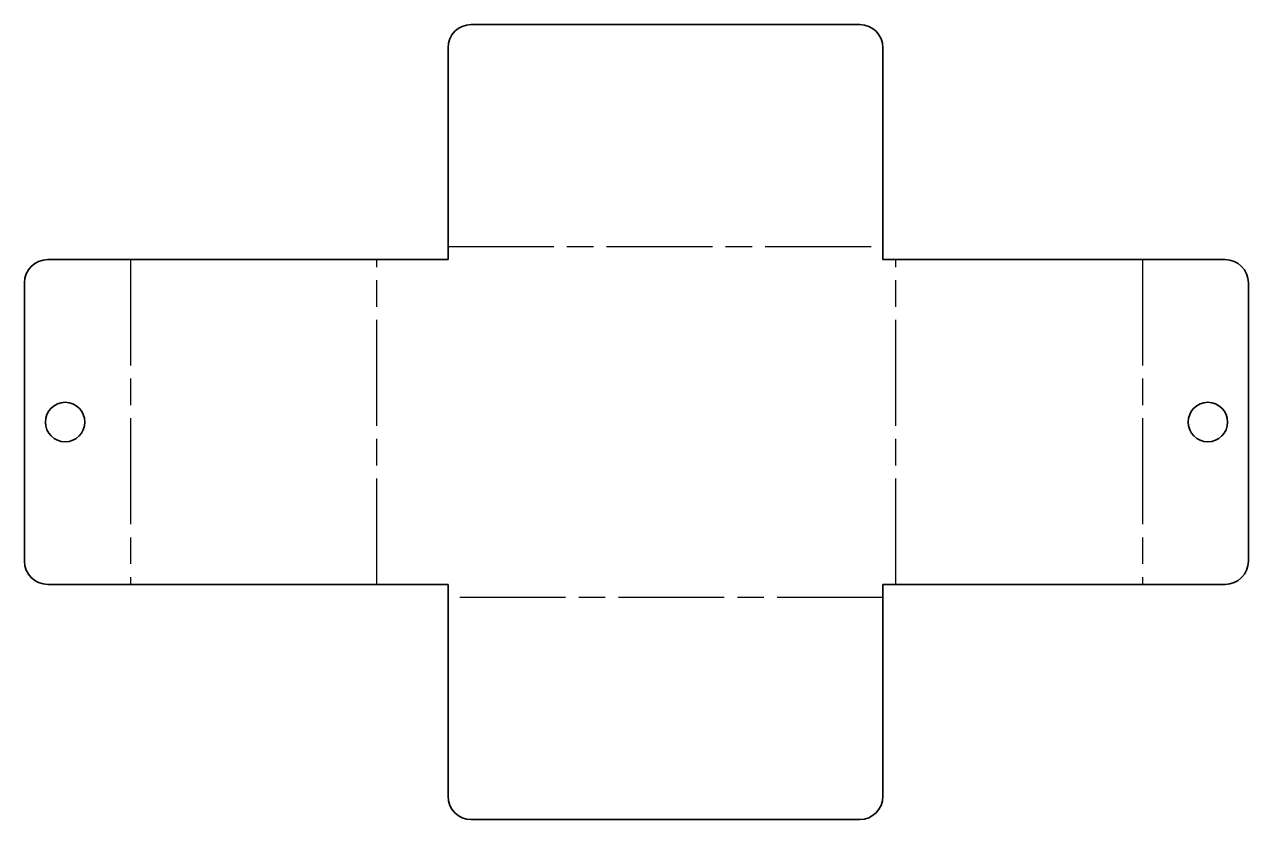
# Model space of a CAD drawing. Header units: inches. Extents: x 0 to 106, y 0 to 69.
import ezdxf

# ---------------------------------------------------------------- set-up
doc = ezdxf.new("R2010")
doc.units = ezdxf.units.IN
doc.header["$MEASUREMENT"] = 0
doc.linetypes.add('Chain', pattern=[13.68, 9.12, -1.14, 2.28, -1.14])
doc.layers.add('Bend Centerline (ANSI)', color=7, linetype='Chain', lineweight=25)
doc.layers.add('Visible (ANSI)', color=7, linetype='Continuous', lineweight=35)

# ---------------------------------------------------------------- blocks, each defined once
blk = doc.blocks.new('P-BTC-05-CMPF002_Elementos mecanizados_VIEW209')
at = {"layer": 'Bend Centerline (ANSI)'}
for p, q in [((-16.25, 15.13), (21.25, 15.13)), ((-43.64, 14), (-43.64, -14)), ((-22.38, -14), (-22.38, 14)), ((22.38, -14), (22.38, 14)), ((43.64, 14), (43.64, -14)), ((21.25, -15.13), (-16.25, -15.13))]:
    blk.add_line(p, q, dxfattribs=at)
at = {"layer": 'Visible (ANSI)'}
for p, q in [((-14.25, 34.26), (19.25, 34.26)), ((-16.25, 32.26), (-16.25, 14)), ((21.25, 32.26), (21.25, 14)), ((-16.25, 14), (-50.77, 14)), ((50.77, 14), (21.25, 14)), ((-52.77, 12), (-52.77, -12)), ((52.77, 12), (52.77, -12)), ((-16.25, -14), (-50.77, -14)), ((-16.25, -14), (-16.25, -32.26)), ((50.77, -14), (21.25, -14)), ((21.25, -14), (21.25, -32.26)), ((19.25, -34.26), (-14.25, -34.26))]:
    blk.add_line(p, q, dxfattribs=at)
for centre in [(-49.27, 0), (49.27, 0)]:
    blk.add_circle(centre, 1.7, dxfattribs=at)
at = {"layer": 'Visible (ANSI)', "extrusion": (0, 0, -1)}
for centre, start, end in [((14.25, 32.26), 0, 90), ((-19.25, 32.26), 90, 180), ((50.77, 12), 360, 90), ((-50.77, 12), 90, 180), ((50.77, -12), 270, 0), ((-50.77, -12), 180, 270), ((14.25, -32.26), 270, 0), ((-19.25, -32.26), 180, 270)]:
    blk.add_arc(centre, 2, start, end, dxfattribs=at)

msp = doc.modelspace()

# ---------------------------------------------------------------- block references
msp.add_blockref('P-BTC-05-CMPF002_Elementos mecanizados_VIEW209', (52.77, 34.26))

doc.saveas('drawing.dxf')
